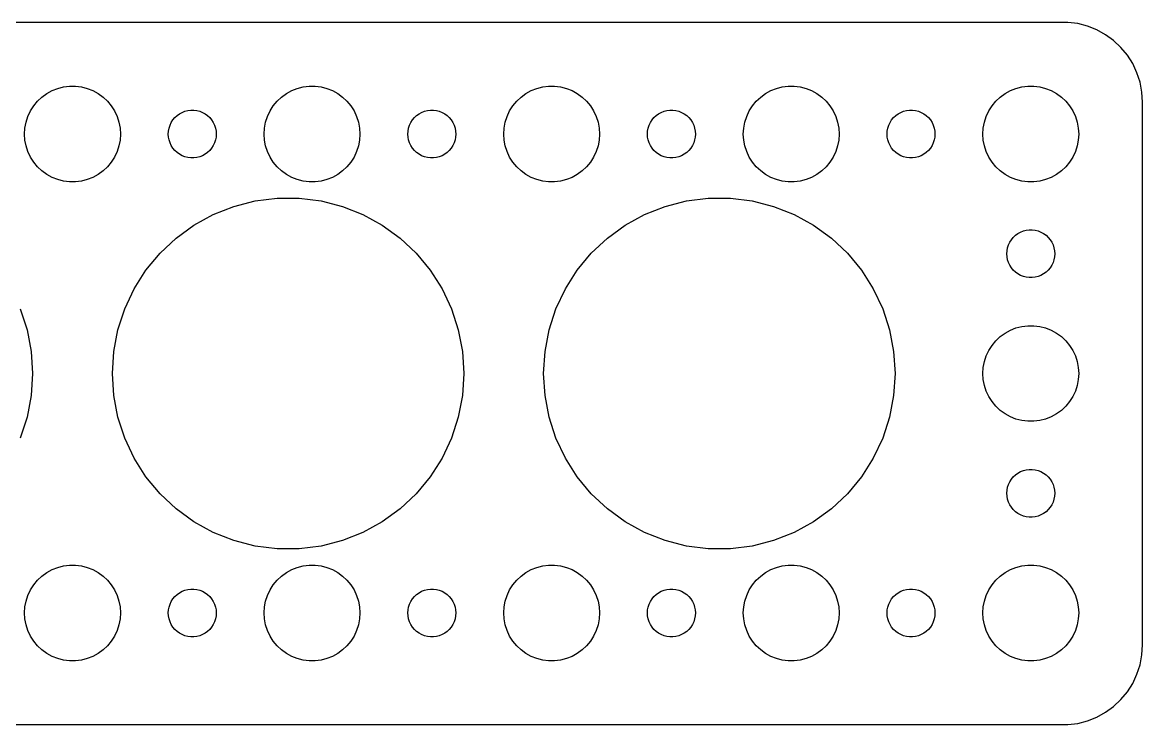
# Model space of a CAD drawing. Header units: metres. Extents: x -67 to 67, y -22 to 22.
# Drawn here: x -3.1 to 67, y -22 to 22 of the extents above; entities that cross this region are included whole.
import ezdxf

# ---------------------------------------------------------------- set-up
doc = ezdxf.new("R2010")
doc.units = ezdxf.units.M

msp = doc.modelspace()

# ---------------------------------------------------------------- linework, layer by layer
for p, q in [((62.3139, 21.9901), (-62.3139, 21.9901)), ((62.9369, 21.9114), (62.3139, 21.9901)), ((63.5451, 21.7553), (62.9369, 21.9114)), ((64.1289, 21.5241), (63.5451, 21.7553)), ((64.6791, 21.2216), (64.1289, 21.5241)), ((65.1871, 20.8526), (64.6791, 21.2216)), ((65.6448, 20.4227), (65.1871, 20.8526)), ((66.0451, 19.9389), (65.6448, 20.4227)), ((66.3815, 19.4088), (66.0451, 19.9389)), ((66.6489, 18.8406), (66.3815, 19.4088)), ((66.8429, 18.2434), (66.6489, 18.8406)), ((66.9606, 17.6267), (66.8429, 18.2434)), ((-1.60747, 17.533), (-1.27733, 17.7145)), ((-1.27733, 17.7145), (-0.92705, 17.8532)), ((-0.92705, 17.8532), (-0.56213, 17.9469)), ((-0.56213, 17.9469), (-0.18837, 17.9941)), ((-0.18837, 17.9941), (0.18837, 17.9941)), ((0.18837, 17.9941), (0.56213, 17.9469)), ((0.56213, 17.9469), (0.92705, 17.8532)), ((0.92705, 17.8532), (1.27733, 17.7145)), ((1.27733, 17.7145), (1.60747, 17.533)), ((13.3925, 17.533), (13.7227, 17.7145)), ((13.7227, 17.7145), (14.0729, 17.8532)), ((14.0729, 17.8532), (14.4379, 17.9469)), ((14.4379, 17.9469), (14.8116, 17.9941)), ((14.8116, 17.9941), (15.1884, 17.9941)), ((15.1884, 17.9941), (15.5621, 17.9469)), ((15.5621, 17.9469), (15.927, 17.8532)), ((15.927, 17.8532), (16.2773, 17.7145)), ((16.2773, 17.7145), (16.6075, 17.533)), ((28.3925, 17.533), (28.7227, 17.7145)), ((28.7227, 17.7145), (29.0729, 17.8532)), ((29.0729, 17.8532), (29.4379, 17.9469)), ((29.4379, 17.9469), (29.8116, 17.9941)), ((29.8116, 17.9941), (30.1884, 17.9941)), ((30.1884, 17.9941), (30.5621, 17.9469)), ((30.5621, 17.9469), (30.927, 17.8532)), ((30.927, 17.8532), (31.2773, 17.7145)), ((31.2773, 17.7145), (31.6075, 17.533)), ((43.3925, 17.533), (43.7227, 17.7145)), ((43.7227, 17.7145), (44.0729, 17.8532)), ((44.0729, 17.8532), (44.4379, 17.9469)), ((44.4379, 17.9469), (44.8116, 17.9941)), ((44.8116, 17.9941), (45.1884, 17.9941)), ((45.1884, 17.9941), (45.5621, 17.9469)), ((45.5621, 17.9469), (45.927, 17.8532)), ((45.927, 17.8532), (46.2773, 17.7145)), ((46.2773, 17.7145), (46.6075, 17.533)), ((58.3925, 17.533), (58.7227, 17.7145)), ((58.7227, 17.7145), (59.0729, 17.8532)), ((59.0729, 17.8532), (59.4379, 17.9469)), ((59.4379, 17.9469), (59.8116, 17.9941)), ((59.8116, 17.9941), (60.1884, 17.9941)), ((60.1884, 17.9941), (60.5621, 17.9469)), ((60.5621, 17.9469), (60.927, 17.8532)), ((60.927, 17.8532), (61.2773, 17.7145)), ((61.2773, 17.7145), (61.6075, 17.533)), ((67, 17), (66.9606, 17.6267)), ((-2.42705, 16.7634), (-2.1869, 17.0536)), ((-2.1869, 17.0536), (-1.91226, 17.3115)), ((-1.91226, 17.3115), (-1.60747, 17.533)), ((1.60747, 17.533), (1.91226, 17.3115)), ((1.91226, 17.3115), (2.1869, 17.0536)), ((2.1869, 17.0536), (2.42705, 16.7634)), ((12.5729, 16.7634), (12.8131, 17.0536)), ((12.8131, 17.0536), (13.0877, 17.3115)), ((13.0877, 17.3115), (13.3925, 17.533)), ((16.6075, 17.533), (16.9123, 17.3115)), ((16.9123, 17.3115), (17.1869, 17.0536)), ((17.1869, 17.0536), (17.427, 16.7634)), ((27.5729, 16.7634), (27.8131, 17.0536)), ((27.8131, 17.0536), (28.0877, 17.3115)), ((28.0877, 17.3115), (28.3925, 17.533)), ((31.6075, 17.533), (31.9123, 17.3115)), ((31.9123, 17.3115), (32.1869, 17.0536)), ((32.1869, 17.0536), (32.427, 16.7634)), ((42.5729, 16.7634), (42.8131, 17.0536)), ((42.8131, 17.0536), (43.0877, 17.3115)), ((43.0877, 17.3115), (43.3925, 17.533)), ((46.6075, 17.533), (46.9123, 17.3115)), ((46.9123, 17.3115), (47.1869, 17.0536)), ((47.1869, 17.0536), (47.427, 16.7634)), ((57.5729, 16.7634), (57.8131, 17.0536)), ((57.8131, 17.0536), (58.0877, 17.3115)), ((58.0877, 17.3115), (58.3925, 17.533)), ((61.6075, 17.533), (61.9123, 17.3115)), ((61.9123, 17.3115), (62.1869, 17.0536)), ((62.1869, 17.0536), (62.427, 16.7634)), ((67, -17), (67, 17)), ((-2.78932, 16.1044), (-2.62891, 16.4453)), ((-2.62891, 16.4453), (-2.42705, 16.7634)), ((2.42705, 16.7634), (2.62891, 16.4453)), ((2.62891, 16.4453), (2.78932, 16.1044)), ((6.40654, 16.0268), (6.54385, 16.1558)), ((6.54385, 16.1558), (6.69626, 16.2665)), ((6.69626, 16.2665), (6.86133, 16.3572)), ((6.86133, 16.3572), (7.03647, 16.4266)), ((7.03647, 16.4266), (7.21892, 16.4734)), ((7.21892, 16.4734), (7.40581, 16.497)), ((7.40581, 16.497), (7.59418, 16.497)), ((7.59418, 16.497), (7.78107, 16.4734)), ((7.78107, 16.4734), (7.96352, 16.4266)), ((7.96352, 16.4266), (8.13866, 16.3572)), ((8.13866, 16.3572), (8.30373, 16.2665)), ((8.30373, 16.2665), (8.45613, 16.1558)), ((8.45613, 16.1558), (8.59344, 16.0268)), ((12.2107, 16.1044), (12.3711, 16.4453)), ((12.3711, 16.4453), (12.5729, 16.7634)), ((17.427, 16.7634), (17.6289, 16.4453)), ((17.6289, 16.4453), (17.7893, 16.1044)), ((21.4065, 16.0268), (21.5439, 16.1558)), ((21.5439, 16.1558), (21.6963, 16.2665)), ((21.6963, 16.2665), (21.8613, 16.3572)), ((21.8613, 16.3572), (22.0365, 16.4266)), ((22.0365, 16.4266), (22.2189, 16.4734)), ((22.2189, 16.4734), (22.4058, 16.497)), ((22.4058, 16.497), (22.5942, 16.497)), ((22.5942, 16.497), (22.7811, 16.4734)), ((22.7811, 16.4734), (22.9635, 16.4266)), ((22.9635, 16.4266), (23.1387, 16.3572)), ((23.1387, 16.3572), (23.3037, 16.2665)), ((23.3037, 16.2665), (23.4561, 16.1558)), ((23.4561, 16.1558), (23.5934, 16.0268)), ((27.2107, 16.1044), (27.3711, 16.4453)), ((27.3711, 16.4453), (27.5729, 16.7634)), ((32.427, 16.7634), (32.6289, 16.4453)), ((32.6289, 16.4453), (32.7893, 16.1044)), ((36.4065, 16.0268), (36.5439, 16.1558)), ((36.5439, 16.1558), (36.6963, 16.2665)), ((36.6963, 16.2665), (36.8613, 16.3572)), ((36.8613, 16.3572), (37.0365, 16.4266)), ((37.0365, 16.4266), (37.2189, 16.4734)), ((37.2189, 16.4734), (37.4058, 16.497)), ((37.4058, 16.497), (37.5942, 16.497)), ((37.5942, 16.497), (37.7811, 16.4734)), ((37.7811, 16.4734), (37.9635, 16.4266)), ((37.9635, 16.4266), (38.1387, 16.3572)), ((38.1387, 16.3572), (38.3037, 16.2665)), ((38.3037, 16.2665), (38.4561, 16.1558)), ((38.4561, 16.1558), (38.5934, 16.0268)), ((42.2107, 16.1044), (42.3711, 16.4453)), ((42.3711, 16.4453), (42.5729, 16.7634)), ((47.427, 16.7634), (47.6289, 16.4453)), ((47.6289, 16.4453), (47.7893, 16.1044)), ((51.4065, 16.0268), (51.5439, 16.1558)), ((51.5439, 16.1558), (51.6963, 16.2665)), ((51.6963, 16.2665), (51.8613, 16.3572)), ((51.8613, 16.3572), (52.0365, 16.4266)), ((52.0365, 16.4266), (52.2189, 16.4734)), ((52.2189, 16.4734), (52.4058, 16.497)), ((52.4058, 16.497), (52.5942, 16.497)), ((52.5942, 16.497), (52.7811, 16.4734)), ((52.7811, 16.4734), (52.9635, 16.4266)), ((52.9635, 16.4266), (53.1387, 16.3572)), ((53.1387, 16.3572), (53.3037, 16.2665)), ((53.3037, 16.2665), (53.4561, 16.1558)), ((53.4561, 16.1558), (53.5934, 16.0268)), ((57.2107, 16.1044), (57.3711, 16.4453)), ((57.3711, 16.4453), (57.5729, 16.7634)), ((62.427, 16.7634), (62.6289, 16.4453)), ((62.6289, 16.4453), (62.7893, 16.1044)), ((-2.97633, 15.376), (-2.90575, 15.7461)), ((-2.90575, 15.7461), (-2.78932, 16.1044)), ((2.78932, 16.1044), (2.90575, 15.7461)), ((2.90575, 15.7461), (2.97633, 15.376)), ((6.04712, 15.373), (6.10533, 15.5522)), ((6.10533, 15.5522), (6.18553, 15.7226)), ((6.18553, 15.7226), (6.28647, 15.8817)), ((6.28647, 15.8817), (6.40654, 16.0268)), ((8.59344, 16.0268), (8.71352, 15.8817)), ((8.71352, 15.8817), (8.81445, 15.7226)), ((8.81445, 15.7226), (8.89465, 15.5522)), ((8.89465, 15.5522), (8.95287, 15.373)), ((12.0237, 15.376), (12.0942, 15.7461)), ((12.0942, 15.7461), (12.2107, 16.1044)), ((17.7893, 16.1044), (17.9057, 15.7461)), ((17.9057, 15.7461), (17.9763, 15.376)), ((21.0471, 15.373), (21.1053, 15.5522)), ((21.1053, 15.5522), (21.1855, 15.7226)), ((21.1855, 15.7226), (21.2865, 15.8817)), ((21.2865, 15.8817), (21.4065, 16.0268)), ((23.5934, 16.0268), (23.7135, 15.8817)), ((23.7135, 15.8817), (23.8145, 15.7226)), ((23.8145, 15.7226), (23.8947, 15.5522)), ((23.8947, 15.5522), (23.9529, 15.373)), ((27.0237, 15.376), (27.0942, 15.7461)), ((27.0942, 15.7461), (27.2107, 16.1044)), ((32.7893, 16.1044), (32.9057, 15.7461)), ((32.9057, 15.7461), (32.9763, 15.376)), ((36.0471, 15.373), (36.1053, 15.5522)), ((36.1053, 15.5522), (36.1855, 15.7226)), ((36.1855, 15.7226), (36.2865, 15.8817)), ((36.2865, 15.8817), (36.4065, 16.0268)), ((38.5934, 16.0268), (38.7135, 15.8817)), ((38.7135, 15.8817), (38.8145, 15.7226)), ((38.8145, 15.7226), (38.8947, 15.5522)), ((38.8947, 15.5522), (38.9529, 15.373)), ((42.0237, 15.376), (42.0942, 15.7461)), ((42.0942, 15.7461), (42.2107, 16.1044)), ((47.7893, 16.1044), (47.9057, 15.7461)), ((47.9057, 15.7461), (47.9763, 15.376)), ((51.0471, 15.373), (51.1053, 15.5522)), ((51.1053, 15.5522), (51.1855, 15.7226)), ((51.1855, 15.7226), (51.2865, 15.8817)), ((51.2865, 15.8817), (51.4065, 16.0268)), ((53.5934, 16.0268), (53.7135, 15.8817)), ((53.7135, 15.8817), (53.8145, 15.7226)), ((53.8145, 15.7226), (53.8947, 15.5522)), ((53.8947, 15.5522), (53.9529, 15.373)), ((57.0237, 15.376), (57.0942, 15.7461)), ((57.0942, 15.7461), (57.2107, 16.1044)), ((62.7893, 16.1044), (62.9057, 15.7461)), ((62.9057, 15.7461), (62.9763, 15.376)), ((-3, 15), (-2.97633, 15.376)), ((-2.97633, 14.624), (-3, 15)), ((2.97633, 15.376), (3, 15)), ((3, 15), (2.97633, 14.624)), ((6, 15), (6.01183, 15.188)), ((6.01183, 14.812), (6, 15)), ((6.01183, 15.188), (6.04712, 15.373)), ((6.04712, 14.627), (6.01183, 14.812)), ((8.95287, 15.373), (8.98816, 15.188)), ((8.98816, 14.812), (8.95287, 14.627)), ((8.98816, 15.188), (9, 15)), ((9, 15), (8.98816, 14.812)), ((12, 15), (12.0237, 15.376)), ((12.0237, 14.624), (12, 15)), ((17.9763, 15.376), (18, 15)), ((18, 15), (17.9763, 14.624)), ((21, 15), (21.0118, 15.188)), ((21.0118, 14.812), (21, 15)), ((21.0118, 15.188), (21.0471, 15.373)), ((21.0471, 14.627), (21.0118, 14.812)), ((23.9529, 15.373), (23.9882, 15.188)), ((23.9882, 14.812), (23.9529, 14.627)), ((23.9882, 15.188), (24, 15)), ((24, 15), (23.9882, 14.812)), ((27, 15), (27.0237, 15.376)), ((27.0237, 14.624), (27, 15)), ((32.9763, 15.376), (33, 15)), ((33, 15), (32.9763, 14.624)), ((36, 15), (36.0118, 15.188)), ((36.0118, 14.812), (36, 15)), ((36.0118, 15.188), (36.0471, 15.373)), ((36.0471, 14.627), (36.0118, 14.812)), ((38.9529, 15.373), (38.9882, 15.188)), ((38.9882, 14.812), (38.9529, 14.627)), ((38.9882, 15.188), (39, 15)), ((39, 15), (38.9882, 14.812)), ((42, 15), (42.0237, 15.376)), ((42.0237, 14.624), (42, 15)), ((47.9763, 15.376), (48, 15)), ((48, 15), (47.9763, 14.624)), ((51, 15), (51.0118, 15.188)), ((51.0118, 14.812), (51, 15)), ((51.0118, 15.188), (51.0471, 15.373)), ((51.0471, 14.627), (51.0118, 14.812)), ((53.9529, 15.373), (53.9882, 15.188)), ((53.9882, 14.812), (53.9529, 14.627)), ((53.9882, 15.188), (54, 15)), ((54, 15), (53.9882, 14.812)), ((57, 15), (57.0237, 15.376)), ((57.0237, 14.624), (57, 15)), ((62.9763, 15.376), (63, 15)), ((63, 15), (62.9763, 14.624)), ((-2.90575, 14.2539), (-2.97633, 14.624)), ((-2.78932, 13.8956), (-2.90575, 14.2539)), ((2.90575, 14.2539), (2.78932, 13.8956)), ((2.97633, 14.624), (2.90575, 14.2539)), ((6.10533, 14.4478), (6.04712, 14.627)), ((6.18553, 14.2774), (6.10533, 14.4478)), ((6.28647, 14.1183), (6.18553, 14.2774)), ((6.40654, 13.9732), (6.28647, 14.1183)), ((8.71352, 14.1183), (8.59344, 13.9732)), ((8.81445, 14.2774), (8.71352, 14.1183)), ((8.89465, 14.4478), (8.81445, 14.2774)), ((8.95287, 14.627), (8.89465, 14.4478)), ((12.0942, 14.2539), (12.0237, 14.624)), ((12.2107, 13.8956), (12.0942, 14.2539)), ((17.9057, 14.2539), (17.7893, 13.8956)), ((17.9763, 14.624), (17.9057, 14.2539)), ((21.1053, 14.4478), (21.0471, 14.627)), ((21.1855, 14.2774), (21.1053, 14.4478)), ((21.2865, 14.1183), (21.1855, 14.2774)), ((21.4065, 13.9732), (21.2865, 14.1183)), ((23.7135, 14.1183), (23.5934, 13.9732)), ((23.8145, 14.2774), (23.7135, 14.1183)), ((23.8947, 14.4478), (23.8145, 14.2774)), ((23.9529, 14.627), (23.8947, 14.4478)), ((27.0942, 14.2539), (27.0237, 14.624)), ((27.2107, 13.8956), (27.0942, 14.2539)), ((32.9057, 14.2539), (32.7893, 13.8956)), ((32.9763, 14.624), (32.9057, 14.2539)), ((36.1053, 14.4478), (36.0471, 14.627)), ((36.1855, 14.2774), (36.1053, 14.4478)), ((36.2865, 14.1183), (36.1855, 14.2774)), ((36.4065, 13.9732), (36.2865, 14.1183)), ((38.7135, 14.1183), (38.5934, 13.9732)), ((38.8145, 14.2774), (38.7135, 14.1183)), ((38.8947, 14.4478), (38.8145, 14.2774)), ((38.9529, 14.627), (38.8947, 14.4478)), ((42.0942, 14.2539), (42.0237, 14.624)), ((42.2107, 13.8956), (42.0942, 14.2539)), ((47.9057, 14.2539), (47.7893, 13.8956)), ((47.9763, 14.624), (47.9057, 14.2539)), ((51.1053, 14.4478), (51.0471, 14.627)), ((51.1855, 14.2774), (51.1053, 14.4478)), ((51.2865, 14.1183), (51.1855, 14.2774)), ((51.4065, 13.9732), (51.2865, 14.1183)), ((53.7135, 14.1183), (53.5934, 13.9732)), ((53.8145, 14.2774), (53.7135, 14.1183)), ((53.8947, 14.4478), (53.8145, 14.2774)), ((53.9529, 14.627), (53.8947, 14.4478)), ((57.0942, 14.2539), (57.0237, 14.624)), ((57.2107, 13.8956), (57.0942, 14.2539)), ((62.9057, 14.2539), (62.7893, 13.8956)), ((62.9763, 14.624), (62.9057, 14.2539)), ((-2.62891, 13.5547), (-2.78932, 13.8956)), ((-2.42705, 13.2366), (-2.62891, 13.5547)), ((2.62891, 13.5547), (2.42705, 13.2366)), ((2.78932, 13.8956), (2.62891, 13.5547)), ((6.54385, 13.8442), (6.40654, 13.9732)), ((6.69626, 13.7335), (6.54385, 13.8442)), ((6.86133, 13.6427), (6.69626, 13.7335)), ((7.03647, 13.5734), (6.86133, 13.6427)), ((7.21892, 13.5266), (7.03647, 13.5734)), ((7.40581, 13.5029), (7.21892, 13.5266)), ((7.59418, 13.5029), (7.40581, 13.5029)), ((7.78107, 13.5266), (7.59418, 13.5029)), ((7.96352, 13.5734), (7.78107, 13.5266)), ((8.13866, 13.6427), (7.96352, 13.5734)), ((8.30373, 13.7335), (8.13866, 13.6427)), ((8.45613, 13.8442), (8.30373, 13.7335)), ((8.59344, 13.9732), (8.45613, 13.8442)), ((12.3711, 13.5547), (12.2107, 13.8956)), ((12.5729, 13.2366), (12.3711, 13.5547)), ((17.6289, 13.5547), (17.427, 13.2366)), ((17.7893, 13.8956), (17.6289, 13.5547)), ((21.5439, 13.8442), (21.4065, 13.9732)), ((21.6963, 13.7335), (21.5439, 13.8442)), ((21.8613, 13.6427), (21.6963, 13.7335)), ((22.0365, 13.5734), (21.8613, 13.6427)), ((22.2189, 13.5266), (22.0365, 13.5734)), ((22.4058, 13.5029), (22.2189, 13.5266)), ((22.5942, 13.5029), (22.4058, 13.5029)), ((22.7811, 13.5266), (22.5942, 13.5029)), ((22.9635, 13.5734), (22.7811, 13.5266)), ((23.1387, 13.6427), (22.9635, 13.5734)), ((23.3037, 13.7335), (23.1387, 13.6427)), ((23.4561, 13.8442), (23.3037, 13.7335)), ((23.5934, 13.9732), (23.4561, 13.8442)), ((27.3711, 13.5547), (27.2107, 13.8956)), ((27.5729, 13.2366), (27.3711, 13.5547)), ((32.6289, 13.5547), (32.427, 13.2366)), ((32.7893, 13.8956), (32.6289, 13.5547)), ((36.5439, 13.8442), (36.4065, 13.9732)), ((36.6963, 13.7335), (36.5439, 13.8442)), ((36.8613, 13.6427), (36.6963, 13.7335)), ((37.0365, 13.5734), (36.8613, 13.6427)), ((37.2189, 13.5266), (37.0365, 13.5734)), ((37.4058, 13.5029), (37.2189, 13.5266)), ((37.5942, 13.5029), (37.4058, 13.5029)), ((37.7811, 13.5266), (37.5942, 13.5029)), ((37.9635, 13.5734), (37.7811, 13.5266)), ((38.1387, 13.6427), (37.9635, 13.5734)), ((38.3037, 13.7335), (38.1387, 13.6427)), ((38.4561, 13.8442), (38.3037, 13.7335)), ((38.5934, 13.9732), (38.4561, 13.8442)), ((42.3711, 13.5547), (42.2107, 13.8956)), ((42.5729, 13.2366), (42.3711, 13.5547)), ((47.6289, 13.5547), (47.427, 13.2366)), ((47.7893, 13.8956), (47.6289, 13.5547)), ((51.5439, 13.8442), (51.4065, 13.9732)), ((51.6963, 13.7335), (51.5439, 13.8442)), ((51.8613, 13.6427), (51.6963, 13.7335)), ((52.0365, 13.5734), (51.8613, 13.6427)), ((52.2189, 13.5266), (52.0365, 13.5734)), ((52.4058, 13.5029), (52.2189, 13.5266)), ((52.5942, 13.5029), (52.4058, 13.5029)), ((52.7811, 13.5266), (52.5942, 13.5029)), ((52.9635, 13.5734), (52.7811, 13.5266)), ((53.1387, 13.6427), (52.9635, 13.5734)), ((53.3037, 13.7335), (53.1387, 13.6427)), ((53.4561, 13.8442), (53.3037, 13.7335)), ((53.5934, 13.9732), (53.4561, 13.8442)), ((57.3711, 13.5547), (57.2107, 13.8956)), ((57.5729, 13.2366), (57.3711, 13.5547)), ((62.6289, 13.5547), (62.427, 13.2366)), ((62.7893, 13.8956), (62.6289, 13.5547)), ((-2.1869, 12.9464), (-2.42705, 13.2366)), ((-1.91226, 12.6884), (-2.1869, 12.9464)), ((-1.60747, 12.467), (-1.91226, 12.6884)), ((1.91226, 12.6884), (1.60747, 12.467)), ((2.1869, 12.9464), (1.91226, 12.6884)), ((2.42705, 13.2366), (2.1869, 12.9464)), ((12.8131, 12.9464), (12.5729, 13.2366)), ((13.0877, 12.6884), (12.8131, 12.9464)), ((13.3925, 12.467), (13.0877, 12.6884)), ((16.9123, 12.6884), (16.6075, 12.467)), ((17.1869, 12.9464), (16.9123, 12.6884)), ((17.427, 13.2366), (17.1869, 12.9464)), ((27.8131, 12.9464), (27.5729, 13.2366)), ((28.0877, 12.6884), (27.8131, 12.9464)), ((28.3925, 12.467), (28.0877, 12.6884)), ((31.9123, 12.6884), (31.6075, 12.467)), ((32.1869, 12.9464), (31.9123, 12.6884)), ((32.427, 13.2366), (32.1869, 12.9464)), ((42.8131, 12.9464), (42.5729, 13.2366)), ((43.0877, 12.6884), (42.8131, 12.9464)), ((43.3925, 12.467), (43.0877, 12.6884)), ((46.9123, 12.6884), (46.6075, 12.467)), ((47.1869, 12.9464), (46.9123, 12.6884)), ((47.427, 13.2366), (47.1869, 12.9464)), ((57.8131, 12.9464), (57.5729, 13.2366)), ((58.0877, 12.6884), (57.8131, 12.9464)), ((58.3925, 12.467), (58.0877, 12.6884)), ((61.9123, 12.6884), (61.6075, 12.467)), ((62.1869, 12.9464), (61.9123, 12.6884)), ((62.427, 13.2366), (62.1869, 12.9464)), ((-1.27733, 12.2855), (-1.60747, 12.467)), ((-0.92705, 12.1468), (-1.27733, 12.2855)), ((-0.56213, 12.0531), (-0.92705, 12.1468)), ((-0.18837, 12.0059), (-0.56213, 12.0531)), ((0.18837, 12.0059), (-0.18837, 12.0059)), ((0.56213, 12.0531), (0.18837, 12.0059)), ((0.92705, 12.1468), (0.56213, 12.0531)), ((1.27733, 12.2855), (0.92705, 12.1468)), ((1.60747, 12.467), (1.27733, 12.2855)), ((13.7227, 12.2855), (13.3925, 12.467)), ((14.0729, 12.1468), (13.7227, 12.2855)), ((14.4379, 12.0531), (14.0729, 12.1468)), ((14.8116, 12.0059), (14.4379, 12.0531)), ((15.1884, 12.0059), (14.8116, 12.0059)), ((15.5621, 12.0531), (15.1884, 12.0059)), ((15.927, 12.1468), (15.5621, 12.0531)), ((16.2773, 12.2855), (15.927, 12.1468)), ((16.6075, 12.467), (16.2773, 12.2855)), ((28.7227, 12.2855), (28.3925, 12.467)), ((29.0729, 12.1468), (28.7227, 12.2855)), ((29.4379, 12.0531), (29.0729, 12.1468)), ((29.8116, 12.0059), (29.4379, 12.0531)), ((30.1884, 12.0059), (29.8116, 12.0059)), ((30.5621, 12.0531), (30.1884, 12.0059)), ((30.927, 12.1468), (30.5621, 12.0531)), ((31.2773, 12.2855), (30.927, 12.1468)), ((31.6075, 12.467), (31.2773, 12.2855)), ((43.7227, 12.2855), (43.3925, 12.467)), ((44.0729, 12.1468), (43.7227, 12.2855)), ((44.4379, 12.0531), (44.0729, 12.1468)), ((44.8116, 12.0059), (44.4379, 12.0531)), ((45.1884, 12.0059), (44.8116, 12.0059)), ((45.5621, 12.0531), (45.1884, 12.0059)), ((45.927, 12.1468), (45.5621, 12.0531)), ((46.2773, 12.2855), (45.927, 12.1468)), ((46.6075, 12.467), (46.2773, 12.2855)), ((58.7227, 12.2855), (58.3925, 12.467)), ((59.0729, 12.1468), (58.7227, 12.2855)), ((59.4379, 12.0531), (59.0729, 12.1468)), ((59.8116, 12.0059), (59.4379, 12.0531)), ((60.1884, 12.0059), (59.8116, 12.0059)), ((60.5621, 12.0531), (60.1884, 12.0059)), ((60.927, 12.1468), (60.5621, 12.0531)), ((61.2773, 12.2855), (60.927, 12.1468)), ((61.6075, 12.467), (61.2773, 12.2855)), ((10.1008, 10.4616), (11.4388, 10.8051)), ((11.4388, 10.8051), (12.8093, 10.9783)), ((12.8093, 10.9783), (14.1907, 10.9783)), ((14.1907, 10.9783), (15.5612, 10.8051)), ((15.5612, 10.8051), (16.8992, 10.4616)), ((37.1008, 10.4616), (38.4388, 10.8051)), ((38.4388, 10.8051), (39.8093, 10.9783)), ((39.8093, 10.9783), (41.1907, 10.9783)), ((41.1907, 10.9783), (42.5612, 10.8051)), ((42.5612, 10.8051), (43.8992, 10.4616)), ((7.6059, 9.2876), (8.81642, 9.95309)), ((8.81642, 9.95309), (10.1008, 10.4616)), ((16.8992, 10.4616), (18.1836, 9.95309)), ((18.1836, 9.95309), (19.3941, 9.2876)), ((34.6059, 9.2876), (35.8164, 9.95309)), ((35.8164, 9.95309), (37.1008, 10.4616)), ((43.8992, 10.4616), (45.1836, 9.95309)), ((45.1836, 9.95309), (46.3941, 9.2876)), ((6.48833, 8.47563), (7.6059, 9.2876)), ((19.3941, 9.2876), (20.5117, 8.47563)), ((33.4883, 8.47563), (34.6059, 9.2876)), ((46.3941, 9.2876), (47.5117, 8.47563)), ((5.48134, 7.53001), (6.48833, 8.47563)), ((20.5117, 8.47563), (21.5186, 7.53001)), ((32.4813, 7.53001), (33.4883, 8.47563)), ((47.5117, 8.47563), (48.5186, 7.53001)), ((58.7865, 8.38167), (58.9065, 8.52681)), ((58.9065, 8.52681), (59.0439, 8.65576)), ((59.0439, 8.65576), (59.1963, 8.76648)), ((59.1963, 8.76648), (59.3613, 8.85724)), ((59.3613, 8.85724), (59.5365, 8.92657)), ((59.5365, 8.92657), (59.7189, 8.97342)), ((59.7189, 8.97342), (59.9058, 8.99704)), ((59.9058, 8.99704), (60.0942, 8.99704)), ((60.0942, 8.99704), (60.2811, 8.97342)), ((60.2811, 8.97342), (60.4635, 8.92657)), ((60.4635, 8.92657), (60.6387, 8.85724)), ((60.6387, 8.85724), (60.8037, 8.76648)), ((60.8037, 8.76648), (60.9561, 8.65576)), ((60.9561, 8.65576), (61.0934, 8.52681)), ((61.0934, 8.52681), (61.2135, 8.38167)), ((58.5118, 7.68799), (58.5471, 7.87303)), ((58.5471, 7.87303), (58.6053, 8.05219)), ((58.6053, 8.05219), (58.6855, 8.22263)), ((58.6855, 8.22263), (58.7865, 8.38167)), ((61.2135, 8.38167), (61.3145, 8.22263)), ((61.3145, 8.22263), (61.3947, 8.05219)), ((61.3947, 8.05219), (61.4529, 7.87303)), ((61.4529, 7.87303), (61.4882, 7.68799)), ((4.6008, 6.46564), (5.48134, 7.53001)), ((21.5186, 7.53001), (22.3992, 6.46564)), ((31.6008, 6.46564), (32.4813, 7.53001)), ((48.5186, 7.53001), (49.3992, 6.46564)), ((58.5, 7.5), (58.5118, 7.68799)), ((58.5118, 7.312), (58.5, 7.5)), ((58.5471, 7.12695), (58.5118, 7.312)), ((58.6053, 6.9478), (58.5471, 7.12695)), ((61.4529, 7.12695), (61.3947, 6.9478)), ((61.4882, 7.312), (61.4529, 7.12695)), ((61.4882, 7.68799), (61.5, 7.5)), ((61.5, 7.5), (61.4882, 7.312)), ((3.86063, 5.29929), (4.6008, 6.46564)), ((22.3992, 6.46564), (23.1394, 5.29929)), ((30.8606, 5.29929), (31.6008, 6.46564)), ((49.3992, 6.46564), (50.1394, 5.29929)), ((58.6855, 6.77736), (58.6053, 6.9478)), ((58.7865, 6.61832), (58.6855, 6.77736)), ((58.9065, 6.47318), (58.7865, 6.61832)), ((59.0439, 6.34422), (58.9065, 6.47318)), ((59.1963, 6.23351), (59.0439, 6.34422)), ((60.9561, 6.34422), (60.8037, 6.23351)), ((61.0934, 6.47318), (60.9561, 6.34422)), ((61.2135, 6.61832), (61.0934, 6.47318)), ((61.3145, 6.77736), (61.2135, 6.61832)), ((61.3947, 6.9478), (61.3145, 6.77736)), ((59.3613, 6.14275), (59.1963, 6.23351)), ((59.5365, 6.07341), (59.3613, 6.14275)), ((59.7189, 6.02657), (59.5365, 6.07341)), ((59.9058, 6.00294), (59.7189, 6.02657)), ((60.0942, 6.00294), (59.9058, 6.00294)), ((60.2811, 6.02657), (60.0942, 6.00294)), ((60.4635, 6.07341), (60.2811, 6.02657)), ((60.6387, 6.14275), (60.4635, 6.07341)), ((60.8037, 6.23351), (60.6387, 6.14275)), ((3.27245, 4.04936), (3.86063, 5.29929)), ((23.1394, 5.29929), (23.7275, 4.04936)), ((30.2724, 4.04936), (30.8606, 5.29929)), ((50.1394, 5.29929), (50.7275, 4.04936)), ((-3.27245, 4.04936), (-2.84558, 2.73558)), ((2.84558, 2.73558), (3.27245, 4.04936)), ((23.7275, 4.04936), (24.1544, 2.73558)), ((29.8456, 2.73558), (30.2724, 4.04936)), ((50.7275, 4.04936), (51.1544, 2.73558)), ((58.7227, 2.71448), (59.0729, 2.85316)), ((59.0729, 2.85316), (59.4379, 2.94685)), ((59.4379, 2.94685), (59.8116, 2.99408)), ((59.8116, 2.99408), (60.1884, 2.99408)), ((60.1884, 2.99408), (60.5621, 2.94685)), ((60.5621, 2.94685), (60.927, 2.85316)), ((60.927, 2.85316), (61.2773, 2.71448)), ((-2.84558, 2.73558), (-2.58673, 1.37866)), ((2.58673, 1.37866), (2.84558, 2.73558)), ((24.1544, 2.73558), (24.4133, 1.37866)), ((29.5867, 1.37866), (29.8456, 2.73558)), ((51.1544, 2.73558), (51.4133, 1.37866)), ((57.8131, 2.05363), (58.0877, 2.31154)), ((58.0877, 2.31154), (58.3925, 2.53297)), ((58.3925, 2.53297), (58.7227, 2.71448)), ((61.2773, 2.71448), (61.6075, 2.53297)), ((61.6075, 2.53297), (61.9123, 2.31154)), ((61.9123, 2.31154), (62.1869, 2.05363)), ((57.2107, 1.10437), (57.3711, 1.44525)), ((57.3711, 1.44525), (57.5729, 1.76335)), ((57.5729, 1.76335), (57.8131, 2.05363)), ((62.1869, 2.05363), (62.427, 1.76335)), ((62.427, 1.76335), (62.6289, 1.44525)), ((62.6289, 1.44525), (62.7893, 1.10437)), ((-2.58673, 1.37866), (-2.5, 0)), ((2.5, 0), (2.58673, 1.37866)), ((24.4133, 1.37866), (24.5, 0)), ((29.5, 0), (29.5867, 1.37866)), ((51.4133, 1.37866), (51.5, 0)), ((57.0237, 0.37599), (57.0942, 0.74606)), ((57.0942, 0.74606), (57.2107, 1.10437)), ((62.7893, 1.10437), (62.9057, 0.74606)), ((62.9057, 0.74606), (62.9763, 0.37599)), ((-2.5, 0), (-2.58673, -1.37866)), ((2.58673, -1.37866), (2.5, 0)), ((24.5, 0), (24.4133, -1.37866)), ((29.5867, -1.37866), (29.5, 0)), ((51.5, 0), (51.4133, -1.37866)), ((57, 0), (57.0237, 0.37599)), ((57.0237, -0.37599), (57, 0)), ((62.9763, 0.37599), (63, 0)), ((63, 0), (62.9763, -0.37599)), ((57.0942, -0.74606), (57.0237, -0.37599)), ((62.9763, -0.37599), (62.9057, -0.74606)), ((-2.58673, -1.37866), (-2.84558, -2.73558)), ((2.84558, -2.73558), (2.58673, -1.37866)), ((24.4133, -1.37866), (24.1544, -2.73558)), ((29.8456, -2.73558), (29.5867, -1.37866)), ((51.4133, -1.37866), (51.1544, -2.73558)), ((57.2107, -1.10437), (57.0942, -0.74606)), ((57.3711, -1.44525), (57.2107, -1.10437)), ((62.7893, -1.10437), (62.6289, -1.44525)), ((62.9057, -0.74606), (62.7893, -1.10437)), ((57.5729, -1.76335), (57.3711, -1.44525)), ((57.8131, -2.05363), (57.5729, -1.76335)), ((58.0877, -2.31154), (57.8131, -2.05363)), ((62.1869, -2.05363), (61.9123, -2.31154)), ((62.427, -1.76335), (62.1869, -2.05363)), ((62.6289, -1.44525), (62.427, -1.76335)), ((-2.84558, -2.73558), (-3.27245, -4.04936)), ((3.27245, -4.04936), (2.84558, -2.73558)), ((24.1544, -2.73558), (23.7275, -4.04936)), ((30.2724, -4.04936), (29.8456, -2.73558)), ((51.1544, -2.73558), (50.7275, -4.04936)), ((58.3925, -2.53297), (58.0877, -2.31154)), ((58.7227, -2.71448), (58.3925, -2.53297)), ((59.0729, -2.85316), (58.7227, -2.71448)), ((61.2773, -2.71448), (60.927, -2.85316)), ((61.6075, -2.53297), (61.2773, -2.71448)), ((61.9123, -2.31154), (61.6075, -2.53297)), ((59.4379, -2.94685), (59.0729, -2.85316)), ((59.8116, -2.99408), (59.4379, -2.94685)), ((60.1884, -2.99408), (59.8116, -2.99408)), ((60.5621, -2.94685), (60.1884, -2.99408)), ((60.927, -2.85316), (60.5621, -2.94685)), ((3.86063, -5.29929), (3.27245, -4.04936)), ((23.7275, -4.04936), (23.1394, -5.29929)), ((30.8606, -5.29929), (30.2724, -4.04936)), ((50.7275, -4.04936), (50.1394, -5.29929)), ((4.6008, -6.46564), (3.86063, -5.29929)), ((23.1394, -5.29929), (22.3992, -6.46564)), ((31.6008, -6.46564), (30.8606, -5.29929)), ((50.1394, -5.29929), (49.3992, -6.46564)), ((59.0439, -6.34422), (59.1963, -6.23351)), ((59.1963, -6.23351), (59.3613, -6.14275)), ((59.3613, -6.14275), (59.5365, -6.07341)), ((59.5365, -6.07341), (59.7189, -6.02657)), ((59.7189, -6.02657), (59.9058, -6.00294)), ((59.9058, -6.00294), (60.0942, -6.00294)), ((60.0942, -6.00294), (60.2811, -6.02657)), ((60.2811, -6.02657), (60.4635, -6.07341)), ((60.4635, -6.07341), (60.6387, -6.14275)), ((60.6387, -6.14275), (60.8037, -6.23351)), ((60.8037, -6.23351), (60.9561, -6.34422)), ((5.48134, -7.53001), (4.6008, -6.46564)), ((22.3992, -6.46564), (21.5186, -7.53001)), ((32.4813, -7.53001), (31.6008, -6.46564)), ((49.3992, -6.46564), (48.5186, -7.53001)), ((58.5471, -7.12695), (58.6053, -6.9478)), ((58.6053, -6.9478), (58.6855, -6.77736)), ((58.6855, -6.77736), (58.7865, -6.61832)), ((58.7865, -6.61832), (58.9065, -6.47318)), ((58.9065, -6.47318), (59.0439, -6.34422)), ((60.9561, -6.34422), (61.0934, -6.47318)), ((61.0934, -6.47318), (61.2135, -6.61832)), ((61.2135, -6.61832), (61.3145, -6.77736)), ((61.3145, -6.77736), (61.3947, -6.9478)), ((61.3947, -6.9478), (61.4529, -7.12695)), ((6.48833, -8.47563), (5.48134, -7.53001)), ((21.5186, -7.53001), (20.5117, -8.47563)), ((33.4883, -8.47563), (32.4813, -7.53001)), ((48.5186, -7.53001), (47.5117, -8.47563)), ((58.5, -7.5), (58.5118, -7.312)), ((58.5118, -7.68799), (58.5, -7.5)), ((58.5118, -7.312), (58.5471, -7.12695)), ((58.5471, -7.87303), (58.5118, -7.68799)), ((61.4529, -7.12695), (61.4882, -7.312)), ((61.4882, -7.68799), (61.4529, -7.87303)), ((61.4882, -7.312), (61.5, -7.5)), ((61.5, -7.5), (61.4882, -7.68799)), ((58.6053, -8.05219), (58.5471, -7.87303)), ((58.6855, -8.22263), (58.6053, -8.05219)), ((58.7865, -8.38167), (58.6855, -8.22263)), ((58.9065, -8.52681), (58.7865, -8.38167)), ((61.2135, -8.38167), (61.0934, -8.52681)), ((61.3145, -8.22263), (61.2135, -8.38167)), ((61.3947, -8.05219), (61.3145, -8.22263)), ((61.4529, -7.87303), (61.3947, -8.05219)), ((7.6059, -9.2876), (6.48833, -8.47563)), ((20.5117, -8.47563), (19.3941, -9.2876)), ((34.6059, -9.2876), (33.4883, -8.47563)), ((47.5117, -8.47563), (46.3941, -9.2876)), ((59.0439, -8.65576), (58.9065, -8.52681)), ((59.1963, -8.76648), (59.0439, -8.65576)), ((59.3613, -8.85724), (59.1963, -8.76648)), ((59.5365, -8.92657), (59.3613, -8.85724)), ((59.7189, -8.97342), (59.5365, -8.92657)), ((59.9058, -8.99704), (59.7189, -8.97342)), ((60.0942, -8.99704), (59.9058, -8.99704)), ((60.2811, -8.97342), (60.0942, -8.99704)), ((60.4635, -8.92657), (60.2811, -8.97342)), ((60.6387, -8.85724), (60.4635, -8.92657)), ((60.8037, -8.76648), (60.6387, -8.85724)), ((60.9561, -8.65576), (60.8037, -8.76648)), ((61.0934, -8.52681), (60.9561, -8.65576)), ((8.81642, -9.95309), (7.6059, -9.2876)), ((19.3941, -9.2876), (18.1836, -9.95309)), ((35.8164, -9.95309), (34.6059, -9.2876)), ((46.3941, -9.2876), (45.1836, -9.95309)), ((10.1008, -10.4616), (8.81642, -9.95309)), ((11.4388, -10.8051), (10.1008, -10.4616)), ((16.8992, -10.4616), (15.5612, -10.8051)), ((18.1836, -9.95309), (16.8992, -10.4616)), ((37.1008, -10.4616), (35.8164, -9.95309)), ((38.4388, -10.8051), (37.1008, -10.4616)), ((43.8992, -10.4616), (42.5612, -10.8051)), ((45.1836, -9.95309), (43.8992, -10.4616)), ((12.8093, -10.9783), (11.4388, -10.8051)), ((14.1907, -10.9783), (12.8093, -10.9783)), ((15.5612, -10.8051), (14.1907, -10.9783)), ((39.8093, -10.9783), (38.4388, -10.8051)), ((41.1907, -10.9783), (39.8093, -10.9783)), ((42.5612, -10.8051), (41.1907, -10.9783)), ((-1.91226, -12.6884), (-1.60747, -12.467)), ((-1.60747, -12.467), (-1.27733, -12.2855)), ((-1.27733, -12.2855), (-0.92705, -12.1468)), ((-0.92705, -12.1468), (-0.56213, -12.0531)), ((-0.56213, -12.0531), (-0.18837, -12.0059)), ((-0.18837, -12.0059), (0.18837, -12.0059)), ((0.18837, -12.0059), (0.56213, -12.0531)), ((0.56213, -12.0531), (0.92705, -12.1468)), ((0.92705, -12.1468), (1.27733, -12.2855)), ((1.27733, -12.2855), (1.60747, -12.467)), ((1.60747, -12.467), (1.91226, -12.6884)), ((13.0877, -12.6884), (13.3925, -12.467)), ((13.3925, -12.467), (13.7227, -12.2855)), ((13.7227, -12.2855), (14.0729, -12.1468)), ((14.0729, -12.1468), (14.4379, -12.0531)), ((14.4379, -12.0531), (14.8116, -12.0059)), ((14.8116, -12.0059), (15.1884, -12.0059)), ((15.1884, -12.0059), (15.5621, -12.0531)), ((15.5621, -12.0531), (15.927, -12.1468)), ((15.927, -12.1468), (16.2773, -12.2855)), ((16.2773, -12.2855), (16.6075, -12.467)), ((16.6075, -12.467), (16.9123, -12.6884)), ((28.0877, -12.6884), (28.3925, -12.467)), ((28.3925, -12.467), (28.7227, -12.2855)), ((28.7227, -12.2855), (29.0729, -12.1468)), ((29.0729, -12.1468), (29.4379, -12.0531)), ((29.4379, -12.0531), (29.8116, -12.0059)), ((29.8116, -12.0059), (30.1884, -12.0059)), ((30.1884, -12.0059), (30.5621, -12.0531)), ((30.5621, -12.0531), (30.927, -12.1468)), ((30.927, -12.1468), (31.2773, -12.2855)), ((31.2773, -12.2855), (31.6075, -12.467)), ((31.6075, -12.467), (31.9123, -12.6884)), ((43.0877, -12.6884), (43.3925, -12.467)), ((43.3925, -12.467), (43.7227, -12.2855)), ((43.7227, -12.2855), (44.0729, -12.1468)), ((44.0729, -12.1468), (44.4379, -12.0531)), ((44.4379, -12.0531), (44.8116, -12.0059)), ((44.8116, -12.0059), (45.1884, -12.0059)), ((45.1884, -12.0059), (45.5621, -12.0531)), ((45.5621, -12.0531), (45.927, -12.1468)), ((45.927, -12.1468), (46.2773, -12.2855)), ((46.2773, -12.2855), (46.6075, -12.467)), ((46.6075, -12.467), (46.9123, -12.6884)), ((58.0877, -12.6884), (58.3925, -12.467)), ((58.3925, -12.467), (58.7227, -12.2855)), ((58.7227, -12.2855), (59.0729, -12.1468)), ((59.0729, -12.1468), (59.4379, -12.0531)), ((59.4379, -12.0531), (59.8116, -12.0059)), ((59.8116, -12.0059), (60.1884, -12.0059)), ((60.1884, -12.0059), (60.5621, -12.0531)), ((60.5621, -12.0531), (60.927, -12.1468)), ((60.927, -12.1468), (61.2773, -12.2855)), ((61.2773, -12.2855), (61.6075, -12.467)), ((61.6075, -12.467), (61.9123, -12.6884)), ((-2.62891, -13.5547), (-2.42705, -13.2366)), ((-2.42705, -13.2366), (-2.1869, -12.9464)), ((-2.1869, -12.9464), (-1.91226, -12.6884)), ((1.91226, -12.6884), (2.1869, -12.9464)), ((2.1869, -12.9464), (2.42705, -13.2366)), ((2.42705, -13.2366), (2.62891, -13.5547)), ((12.3711, -13.5547), (12.5729, -13.2366)), ((12.5729, -13.2366), (12.8131, -12.9464)), ((12.8131, -12.9464), (13.0877, -12.6884)), ((16.9123, -12.6884), (17.1869, -12.9464)), ((17.1869, -12.9464), (17.427, -13.2366)), ((17.427, -13.2366), (17.6289, -13.5547)), ((27.3711, -13.5547), (27.5729, -13.2366)), ((27.5729, -13.2366), (27.8131, -12.9464)), ((27.8131, -12.9464), (28.0877, -12.6884)), ((31.9123, -12.6884), (32.1869, -12.9464)), ((32.1869, -12.9464), (32.427, -13.2366)), ((32.427, -13.2366), (32.6289, -13.5547)), ((42.3711, -13.5547), (42.5729, -13.2366)), ((42.5729, -13.2366), (42.8131, -12.9464)), ((42.8131, -12.9464), (43.0877, -12.6884)), ((46.9123, -12.6884), (47.1869, -12.9464)), ((47.1869, -12.9464), (47.427, -13.2366)), ((47.427, -13.2366), (47.6289, -13.5547)), ((57.3711, -13.5547), (57.5729, -13.2366)), ((57.5729, -13.2366), (57.8131, -12.9464)), ((57.8131, -12.9464), (58.0877, -12.6884)), ((61.9123, -12.6884), (62.1869, -12.9464)), ((62.1869, -12.9464), (62.427, -13.2366)), ((62.427, -13.2366), (62.6289, -13.5547)), ((-2.90575, -14.2539), (-2.78932, -13.8956)), ((-2.78932, -13.8956), (-2.62891, -13.5547)), ((2.62891, -13.5547), (2.78932, -13.8956)), ((2.78932, -13.8956), (2.90575, -14.2539)), ((6.28647, -14.1183), (6.40654, -13.9732)), ((6.40654, -13.9732), (6.54385, -13.8442)), ((6.54385, -13.8442), (6.69626, -13.7335)), ((6.69626, -13.7335), (6.86133, -13.6427)), ((6.86133, -13.6427), (7.03647, -13.5734)), ((7.03647, -13.5734), (7.21892, -13.5266)), ((7.21892, -13.5266), (7.40581, -13.5029)), ((7.40581, -13.5029), (7.59418, -13.5029)), ((7.59418, -13.5029), (7.78107, -13.5266)), ((7.78107, -13.5266), (7.96352, -13.5734)), ((7.96352, -13.5734), (8.13866, -13.6427)), ((8.13866, -13.6427), (8.30373, -13.7335)), ((8.30373, -13.7335), (8.45613, -13.8442)), ((8.45613, -13.8442), (8.59344, -13.9732)), ((8.59344, -13.9732), (8.71352, -14.1183)), ((12.0942, -14.2539), (12.2107, -13.8956)), ((12.2107, -13.8956), (12.3711, -13.5547)), ((17.6289, -13.5547), (17.7893, -13.8956)), ((17.7893, -13.8956), (17.9057, -14.2539)), ((21.2865, -14.1183), (21.4065, -13.9732)), ((21.4065, -13.9732), (21.5439, -13.8442)), ((21.5439, -13.8442), (21.6963, -13.7335)), ((21.6963, -13.7335), (21.8613, -13.6427)), ((21.8613, -13.6427), (22.0365, -13.5734)), ((22.0365, -13.5734), (22.2189, -13.5266)), ((22.2189, -13.5266), (22.4058, -13.5029)), ((22.4058, -13.5029), (22.5942, -13.5029)), ((22.5942, -13.5029), (22.7811, -13.5266)), ((22.7811, -13.5266), (22.9635, -13.5734)), ((22.9635, -13.5734), (23.1387, -13.6427)), ((23.1387, -13.6427), (23.3037, -13.7335)), ((23.3037, -13.7335), (23.4561, -13.8442)), ((23.4561, -13.8442), (23.5934, -13.9732)), ((23.5934, -13.9732), (23.7135, -14.1183)), ((27.0942, -14.2539), (27.2107, -13.8956)), ((27.2107, -13.8956), (27.3711, -13.5547)), ((32.6289, -13.5547), (32.7893, -13.8956)), ((32.7893, -13.8956), (32.9057, -14.2539)), ((36.2865, -14.1183), (36.4065, -13.9732)), ((36.4065, -13.9732), (36.5439, -13.8442)), ((36.5439, -13.8442), (36.6963, -13.7335)), ((36.6963, -13.7335), (36.8613, -13.6427)), ((36.8613, -13.6427), (37.0365, -13.5734)), ((37.0365, -13.5734), (37.2189, -13.5266)), ((37.2189, -13.5266), (37.4058, -13.5029)), ((37.4058, -13.5029), (37.5942, -13.5029)), ((37.5942, -13.5029), (37.7811, -13.5266)), ((37.7811, -13.5266), (37.9635, -13.5734)), ((37.9635, -13.5734), (38.1387, -13.6427)), ((38.1387, -13.6427), (38.3037, -13.7335)), ((38.3037, -13.7335), (38.4561, -13.8442)), ((38.4561, -13.8442), (38.5934, -13.9732)), ((38.5934, -13.9732), (38.7135, -14.1183)), ((42.0942, -14.2539), (42.2107, -13.8956)), ((42.2107, -13.8956), (42.3711, -13.5547)), ((47.6289, -13.5547), (47.7893, -13.8956)), ((47.7893, -13.8956), (47.9057, -14.2539)), ((51.2865, -14.1183), (51.4065, -13.9732)), ((51.4065, -13.9732), (51.5439, -13.8442)), ((51.5439, -13.8442), (51.6963, -13.7335)), ((51.6963, -13.7335), (51.8613, -13.6427)), ((51.8613, -13.6427), (52.0365, -13.5734)), ((52.0365, -13.5734), (52.2189, -13.5266)), ((52.2189, -13.5266), (52.4058, -13.5029)), ((52.4058, -13.5029), (52.5942, -13.5029)), ((52.5942, -13.5029), (52.7811, -13.5266)), ((52.7811, -13.5266), (52.9635, -13.5734)), ((52.9635, -13.5734), (53.1387, -13.6427)), ((53.1387, -13.6427), (53.3037, -13.7335)), ((53.3037, -13.7335), (53.4561, -13.8442)), ((53.4561, -13.8442), (53.5934, -13.9732)), ((53.5934, -13.9732), (53.7135, -14.1183)), ((57.0942, -14.2539), (57.2107, -13.8956)), ((57.2107, -13.8956), (57.3711, -13.5547)), ((62.6289, -13.5547), (62.7893, -13.8956)), ((62.7893, -13.8956), (62.9057, -14.2539)), ((-3, -15), (-2.97633, -14.624)), ((-2.97633, -14.624), (-2.90575, -14.2539)), ((2.90575, -14.2539), (2.97633, -14.624)), ((2.97633, -14.624), (3, -15)), ((6.01183, -14.812), (6.04712, -14.627)), ((6.04712, -14.627), (6.10533, -14.4478)), ((6.10533, -14.4478), (6.18553, -14.2774)), ((6.18553, -14.2774), (6.28647, -14.1183)), ((8.71352, -14.1183), (8.81445, -14.2774)), ((8.81445, -14.2774), (8.89465, -14.4478)), ((8.89465, -14.4478), (8.95287, -14.627)), ((8.95287, -14.627), (8.98816, -14.812)), ((12, -15), (12.0237, -14.624)), ((12.0237, -14.624), (12.0942, -14.2539)), ((17.9057, -14.2539), (17.9763, -14.624)), ((17.9763, -14.624), (18, -15)), ((21.0118, -14.812), (21.0471, -14.627)), ((21.0471, -14.627), (21.1053, -14.4478)), ((21.1053, -14.4478), (21.1855, -14.2774)), ((21.1855, -14.2774), (21.2865, -14.1183)), ((23.7135, -14.1183), (23.8145, -14.2774)), ((23.8145, -14.2774), (23.8947, -14.4478)), ((23.8947, -14.4478), (23.9529, -14.627)), ((23.9529, -14.627), (23.9882, -14.812)), ((27, -15), (27.0237, -14.624)), ((27.0237, -14.624), (27.0942, -14.2539)), ((32.9057, -14.2539), (32.9763, -14.624)), ((32.9763, -14.624), (33, -15)), ((36.0118, -14.812), (36.0471, -14.627)), ((36.0471, -14.627), (36.1053, -14.4478)), ((36.1053, -14.4478), (36.1855, -14.2774)), ((36.1855, -14.2774), (36.2865, -14.1183)), ((38.7135, -14.1183), (38.8145, -14.2774)), ((38.8145, -14.2774), (38.8947, -14.4478)), ((38.8947, -14.4478), (38.9529, -14.627)), ((38.9529, -14.627), (38.9882, -14.812)), ((42, -15), (42.0237, -14.624)), ((42.0237, -14.624), (42.0942, -14.2539)), ((47.9057, -14.2539), (47.9763, -14.624)), ((47.9763, -14.624), (48, -15)), ((51.0118, -14.812), (51.0471, -14.627)), ((51.0471, -14.627), (51.1053, -14.4478)), ((51.1053, -14.4478), (51.1855, -14.2774)), ((51.1855, -14.2774), (51.2865, -14.1183)), ((53.7135, -14.1183), (53.8145, -14.2774)), ((53.8145, -14.2774), (53.8947, -14.4478)), ((53.8947, -14.4478), (53.9529, -14.627)), ((53.9529, -14.627), (53.9882, -14.812)), ((57, -15), (57.0237, -14.624)), ((57.0237, -14.624), (57.0942, -14.2539)), ((62.9057, -14.2539), (62.9763, -14.624)), ((62.9763, -14.624), (63, -15)), ((-2.97633, -15.376), (-3, -15)), ((-2.90575, -15.7461), (-2.97633, -15.376)), ((2.97633, -15.376), (2.90575, -15.7461)), ((3, -15), (2.97633, -15.376)), ((6, -15), (6.01183, -14.812)), ((6.01183, -15.188), (6, -15)), ((6.04712, -15.373), (6.01183, -15.188)), ((6.10533, -15.5522), (6.04712, -15.373)), ((8.95287, -15.373), (8.89465, -15.5522)), ((8.98816, -15.188), (8.95287, -15.373)), ((8.98816, -14.812), (9, -15)), ((9, -15), (8.98816, -15.188)), ((12.0237, -15.376), (12, -15)), ((12.0942, -15.7461), (12.0237, -15.376)), ((17.9763, -15.376), (17.9057, -15.7461)), ((18, -15), (17.9763, -15.376)), ((21, -15), (21.0118, -14.812)), ((21.0118, -15.188), (21, -15)), ((21.0471, -15.373), (21.0118, -15.188)), ((21.1053, -15.5522), (21.0471, -15.373)), ((23.9529, -15.373), (23.8947, -15.5522)), ((23.9882, -15.188), (23.9529, -15.373)), ((23.9882, -14.812), (24, -15)), ((24, -15), (23.9882, -15.188)), ((27.0237, -15.376), (27, -15)), ((27.0942, -15.7461), (27.0237, -15.376)), ((32.9763, -15.376), (32.9057, -15.7461)), ((33, -15), (32.9763, -15.376)), ((36, -15), (36.0118, -14.812)), ((36.0118, -15.188), (36, -15)), ((36.0471, -15.373), (36.0118, -15.188)), ((36.1053, -15.5522), (36.0471, -15.373)), ((38.9529, -15.373), (38.8947, -15.5522)), ((38.9882, -15.188), (38.9529, -15.373)), ((38.9882, -14.812), (39, -15)), ((39, -15), (38.9882, -15.188)), ((42.0237, -15.376), (42, -15)), ((42.0942, -15.7461), (42.0237, -15.376)), ((47.9763, -15.376), (47.9057, -15.7461)), ((48, -15), (47.9763, -15.376)), ((51, -15), (51.0118, -14.812)), ((51.0118, -15.188), (51, -15)), ((51.0471, -15.373), (51.0118, -15.188)), ((51.1053, -15.5522), (51.0471, -15.373)), ((53.9529, -15.373), (53.8947, -15.5522)), ((53.9882, -15.188), (53.9529, -15.373)), ((53.9882, -14.812), (54, -15)), ((54, -15), (53.9882, -15.188)), ((57.0237, -15.376), (57, -15)), ((57.0942, -15.7461), (57.0237, -15.376)), ((62.9763, -15.376), (62.9057, -15.7461)), ((63, -15), (62.9763, -15.376)), ((-2.78932, -16.1044), (-2.90575, -15.7461)), ((-2.62891, -16.4453), (-2.78932, -16.1044)), ((2.78932, -16.1044), (2.62891, -16.4453)), ((2.90575, -15.7461), (2.78932, -16.1044)), ((6.18553, -15.7226), (6.10533, -15.5522)), ((6.28647, -15.8817), (6.18553, -15.7226)), ((6.40654, -16.0268), (6.28647, -15.8817)), ((6.54385, -16.1558), (6.40654, -16.0268)), ((8.59344, -16.0268), (8.45613, -16.1558)), ((8.71352, -15.8817), (8.59344, -16.0268)), ((8.81445, -15.7226), (8.71352, -15.8817)), ((8.89465, -15.5522), (8.81445, -15.7226)), ((12.2107, -16.1044), (12.0942, -15.7461)), ((12.3711, -16.4453), (12.2107, -16.1044)), ((17.7893, -16.1044), (17.6289, -16.4453)), ((17.9057, -15.7461), (17.7893, -16.1044)), ((21.1855, -15.7226), (21.1053, -15.5522)), ((21.2865, -15.8817), (21.1855, -15.7226)), ((21.4065, -16.0268), (21.2865, -15.8817)), ((21.5439, -16.1558), (21.4065, -16.0268)), ((23.5934, -16.0268), (23.4561, -16.1558)), ((23.7135, -15.8817), (23.5934, -16.0268)), ((23.8145, -15.7226), (23.7135, -15.8817)), ((23.8947, -15.5522), (23.8145, -15.7226)), ((27.2107, -16.1044), (27.0942, -15.7461)), ((27.3711, -16.4453), (27.2107, -16.1044)), ((32.7893, -16.1044), (32.6289, -16.4453)), ((32.9057, -15.7461), (32.7893, -16.1044)), ((36.1855, -15.7226), (36.1053, -15.5522)), ((36.2865, -15.8817), (36.1855, -15.7226)), ((36.4065, -16.0268), (36.2865, -15.8817)), ((36.5439, -16.1558), (36.4065, -16.0268)), ((38.5934, -16.0268), (38.4561, -16.1558)), ((38.7135, -15.8817), (38.5934, -16.0268)), ((38.8145, -15.7226), (38.7135, -15.8817)), ((38.8947, -15.5522), (38.8145, -15.7226)), ((42.2107, -16.1044), (42.0942, -15.7461)), ((42.3711, -16.4453), (42.2107, -16.1044)), ((47.7893, -16.1044), (47.6289, -16.4453)), ((47.9057, -15.7461), (47.7893, -16.1044)), ((51.1855, -15.7226), (51.1053, -15.5522)), ((51.2865, -15.8817), (51.1855, -15.7226)), ((51.4065, -16.0268), (51.2865, -15.8817)), ((51.5439, -16.1558), (51.4065, -16.0268)), ((53.5934, -16.0268), (53.4561, -16.1558)), ((53.7135, -15.8817), (53.5934, -16.0268)), ((53.8145, -15.7226), (53.7135, -15.8817)), ((53.8947, -15.5522), (53.8145, -15.7226)), ((57.2107, -16.1044), (57.0942, -15.7461)), ((57.3711, -16.4453), (57.2107, -16.1044)), ((62.7893, -16.1044), (62.6289, -16.4453)), ((62.9057, -15.7461), (62.7893, -16.1044)), ((-2.42705, -16.7634), (-2.62891, -16.4453)), ((-2.1869, -17.0536), (-2.42705, -16.7634)), ((2.42705, -16.7634), (2.1869, -17.0536)), ((2.62891, -16.4453), (2.42705, -16.7634)), ((6.69626, -16.2665), (6.54385, -16.1558)), ((6.86133, -16.3572), (6.69626, -16.2665)), ((7.03647, -16.4266), (6.86133, -16.3572)), ((7.21892, -16.4734), (7.03647, -16.4266)), ((7.40581, -16.497), (7.21892, -16.4734)), ((7.59418, -16.497), (7.40581, -16.497)), ((7.78107, -16.4734), (7.59418, -16.497)), ((7.96352, -16.4266), (7.78107, -16.4734)), ((8.13866, -16.3572), (7.96352, -16.4266)), ((8.30373, -16.2665), (8.13866, -16.3572)), ((8.45613, -16.1558), (8.30373, -16.2665)), ((12.5729, -16.7634), (12.3711, -16.4453)), ((12.8131, -17.0536), (12.5729, -16.7634)), ((17.427, -16.7634), (17.1869, -17.0536)), ((17.6289, -16.4453), (17.427, -16.7634)), ((21.6963, -16.2665), (21.5439, -16.1558)), ((21.8613, -16.3572), (21.6963, -16.2665)), ((22.0365, -16.4266), (21.8613, -16.3572)), ((22.2189, -16.4734), (22.0365, -16.4266)), ((22.4058, -16.497), (22.2189, -16.4734)), ((22.5942, -16.497), (22.4058, -16.497)), ((22.7811, -16.4734), (22.5942, -16.497)), ((22.9635, -16.4266), (22.7811, -16.4734)), ((23.1387, -16.3572), (22.9635, -16.4266)), ((23.3037, -16.2665), (23.1387, -16.3572)), ((23.4561, -16.1558), (23.3037, -16.2665)), ((27.5729, -16.7634), (27.3711, -16.4453)), ((27.8131, -17.0536), (27.5729, -16.7634)), ((32.427, -16.7634), (32.1869, -17.0536)), ((32.6289, -16.4453), (32.427, -16.7634)), ((36.6963, -16.2665), (36.5439, -16.1558)), ((36.8613, -16.3572), (36.6963, -16.2665)), ((37.0365, -16.4266), (36.8613, -16.3572)), ((37.2189, -16.4734), (37.0365, -16.4266)), ((37.4058, -16.497), (37.2189, -16.4734)), ((37.5942, -16.497), (37.4058, -16.497)), ((37.7811, -16.4734), (37.5942, -16.497)), ((37.9635, -16.4266), (37.7811, -16.4734)), ((38.1387, -16.3572), (37.9635, -16.4266)), ((38.3037, -16.2665), (38.1387, -16.3572)), ((38.4561, -16.1558), (38.3037, -16.2665)), ((42.5729, -16.7634), (42.3711, -16.4453)), ((42.8131, -17.0536), (42.5729, -16.7634)), ((47.427, -16.7634), (47.1869, -17.0536)), ((47.6289, -16.4453), (47.427, -16.7634)), ((51.6963, -16.2665), (51.5439, -16.1558)), ((51.8613, -16.3572), (51.6963, -16.2665)), ((52.0365, -16.4266), (51.8613, -16.3572)), ((52.2189, -16.4734), (52.0365, -16.4266)), ((52.4058, -16.497), (52.2189, -16.4734)), ((52.5942, -16.497), (52.4058, -16.497)), ((52.7811, -16.4734), (52.5942, -16.497)), ((52.9635, -16.4266), (52.7811, -16.4734)), ((53.1387, -16.3572), (52.9635, -16.4266)), ((53.3037, -16.2665), (53.1387, -16.3572)), ((53.4561, -16.1558), (53.3037, -16.2665)), ((57.5729, -16.7634), (57.3711, -16.4453)), ((57.8131, -17.0536), (57.5729, -16.7634)), ((62.427, -16.7634), (62.1869, -17.0536)), ((62.6289, -16.4453), (62.427, -16.7634)), ((-1.91226, -17.3115), (-2.1869, -17.0536)), ((-1.60747, -17.533), (-1.91226, -17.3115)), ((-1.27733, -17.7145), (-1.60747, -17.533)), ((1.60747, -17.533), (1.27733, -17.7145)), ((1.91226, -17.3115), (1.60747, -17.533)), ((2.1869, -17.0536), (1.91226, -17.3115)), ((13.0877, -17.3115), (12.8131, -17.0536)), ((13.3925, -17.533), (13.0877, -17.3115)), ((13.7227, -17.7145), (13.3925, -17.533)), ((16.6075, -17.533), (16.2773, -17.7145)), ((16.9123, -17.3115), (16.6075, -17.533)), ((17.1869, -17.0536), (16.9123, -17.3115)), ((28.0877, -17.3115), (27.8131, -17.0536)), ((28.3925, -17.533), (28.0877, -17.3115)), ((28.7227, -17.7145), (28.3925, -17.533)), ((31.6075, -17.533), (31.2773, -17.7145)), ((31.9123, -17.3115), (31.6075, -17.533)), ((32.1869, -17.0536), (31.9123, -17.3115)), ((43.0877, -17.3115), (42.8131, -17.0536)), ((43.3925, -17.533), (43.0877, -17.3115)), ((43.7227, -17.7145), (43.3925, -17.533)), ((46.6075, -17.533), (46.2773, -17.7145)), ((46.9123, -17.3115), (46.6075, -17.533)), ((47.1869, -17.0536), (46.9123, -17.3115)), ((58.0877, -17.3115), (57.8131, -17.0536)), ((58.3925, -17.533), (58.0877, -17.3115)), ((58.7227, -17.7145), (58.3925, -17.533)), ((61.6075, -17.533), (61.2773, -17.7145)), ((61.9123, -17.3115), (61.6075, -17.533)), ((62.1869, -17.0536), (61.9123, -17.3115)), ((66.9606, -17.6267), (67, -17)), ((-0.92705, -17.8532), (-1.27733, -17.7145)), ((-0.56213, -17.9469), (-0.92705, -17.8532)), ((-0.18837, -17.9941), (-0.56213, -17.9469)), ((0.18837, -17.9941), (-0.18837, -17.9941)), ((0.56213, -17.9469), (0.18837, -17.9941)), ((0.92705, -17.8532), (0.56213, -17.9469)), ((1.27733, -17.7145), (0.92705, -17.8532)), ((14.0729, -17.8532), (13.7227, -17.7145)), ((14.4379, -17.9469), (14.0729, -17.8532)), ((14.8116, -17.9941), (14.4379, -17.9469)), ((15.1884, -17.9941), (14.8116, -17.9941)), ((15.5621, -17.9469), (15.1884, -17.9941)), ((15.927, -17.8532), (15.5621, -17.9469)), ((16.2773, -17.7145), (15.927, -17.8532)), ((29.0729, -17.8532), (28.7227, -17.7145)), ((29.4379, -17.9469), (29.0729, -17.8532)), ((29.8116, -17.9941), (29.4379, -17.9469)), ((30.1884, -17.9941), (29.8116, -17.9941)), ((30.5621, -17.9469), (30.1884, -17.9941)), ((30.927, -17.8532), (30.5621, -17.9469)), ((31.2773, -17.7145), (30.927, -17.8532)), ((44.0729, -17.8532), (43.7227, -17.7145)), ((44.4379, -17.9469), (44.0729, -17.8532)), ((44.8116, -17.9941), (44.4379, -17.9469)), ((45.1884, -17.9941), (44.8116, -17.9941)), ((45.5621, -17.9469), (45.1884, -17.9941)), ((45.927, -17.8532), (45.5621, -17.9469)), ((46.2773, -17.7145), (45.927, -17.8532)), ((59.0729, -17.8532), (58.7227, -17.7145)), ((59.4379, -17.9469), (59.0729, -17.8532)), ((59.8116, -17.9941), (59.4379, -17.9469)), ((60.1884, -17.9941), (59.8116, -17.9941)), ((60.5621, -17.9469), (60.1884, -17.9941)), ((60.927, -17.8532), (60.5621, -17.9469)), ((61.2773, -17.7145), (60.927, -17.8532)), ((66.8429, -18.2434), (66.9606, -17.6267)), ((66.3815, -19.4088), (66.6489, -18.8406)), ((66.6489, -18.8406), (66.8429, -18.2434)), ((66.0451, -19.9389), (66.3815, -19.4088)), ((65.6448, -20.4227), (66.0451, -19.9389)), ((64.6791, -21.2216), (65.1871, -20.8526)), ((65.1871, -20.8526), (65.6448, -20.4227)), ((63.5451, -21.7553), (64.1289, -21.5241)), ((64.1289, -21.5241), (64.6791, -21.2216)), ((-62.3139, -21.9901), (62.3139, -21.9901)), ((62.3139, -21.9901), (62.9369, -21.9114)), ((62.9369, -21.9114), (63.5451, -21.7553))]:
    msp.add_line(p, q)

doc.saveas('drawing.dxf')
